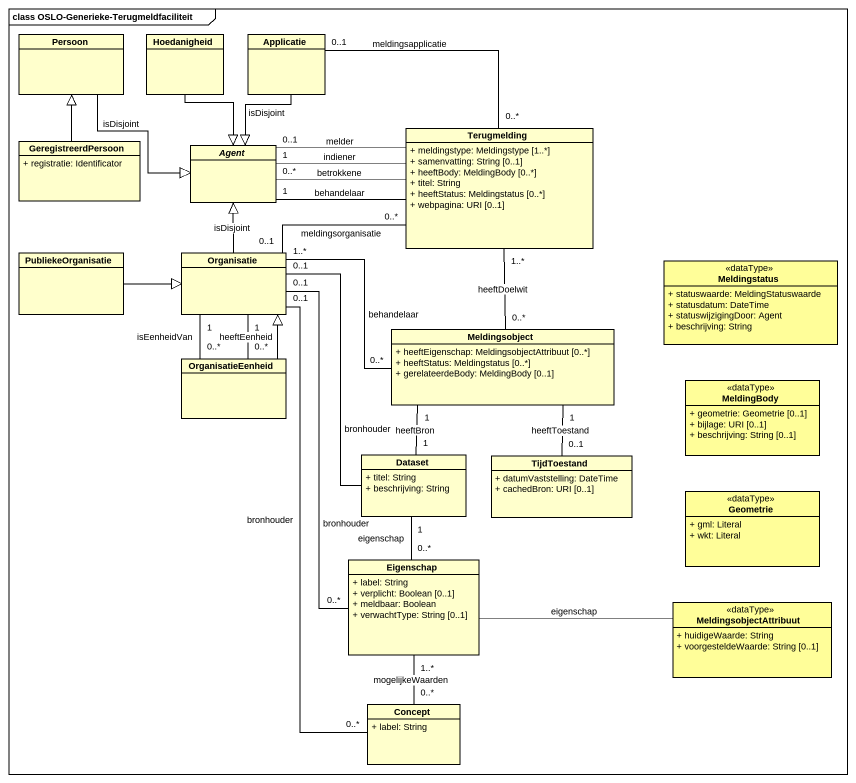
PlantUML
@startuml
mainframe class OSLO-Generieke-Terugmeldfaciliteit
hide circle
hide empty members
skinparam classAttributeIconSize 0
class Persoon
class Hoedanigheid
class Applicatie
class GeregistreerdPersoon {
  + registratie: Identificator
}
abstract class "Agent" as Agent_
class Terugmelding {
  + meldingstype: Meldingstype [1..*]
  + samenvatting: String [0..1]
  + heeftBody: MeldingBody [0..*]
  + titel: String
  + heeftStatus: Meldingstatus [0..*]
  + webpagina: URI [0..1]
}
class PubliekeOrganisatie
class Organisatie
class Meldingstatus <<dataType>> #FFFE99 {
  + statuswaarde: MeldingStatuswaarde
  + statusdatum: DateTime
  + statuswijzigingDoor: Agent
  + beschrijving: String
}
class Meldingsobject {
  + heeftEigenschap: MeldingsobjectAttribuut [0..*]
  + heeftStatus: Meldingstatus [0..*]
  + gerelateerdeBody: MeldingBody [0..1]
}
class OrganisatieEenheid
class MeldingBody <<dataType>> #FFFE99 {
  + geometrie: Geometrie [0..1]
  + bijlage: URI [0..1]
  + beschrijving: String [0..1]
}
class Dataset {
  + titel: String
  + beschrijving: String
}
class TijdToestand {
  + datumVaststelling: DateTime
  + cachedBron: URI [0..1]
}
class Geometrie <<dataType>> #FFFE99 {
  + gml: Literal
  + wkt: Literal
}
class Eigenschap {
  + label: String
  + verplicht: Boolean [0..1]
  + meldbaar: Boolean
  + verwachtType: String [0..1]
}
class MeldingsobjectAttribuut <<dataType>> #FFFE99 {
  + huidigeWaarde: String
  + voorgesteldeWaarde: String [0..1]
}
class Concept {
  + label: String
}
Persoon --|> Agent_ : isDisjoint
Hoedanigheid --|> Agent_
Applicatie --|> Agent_ : isDisjoint
GeregistreerdPersoon -up-|> Persoon
Terugmelding "0..*" -left- "0..1" Applicatie : meldingsapplicatie
Terugmelding -left- "0..1" Agent_ : melder
Terugmelding -left- "1" Agent_ : behandelaar
Terugmelding -left- "1" Agent_ : indiener
Terugmelding -left- "0..*" Agent_ : betrokkene
Terugmelding "0..*" -left- "0..1" Organisatie : meldingsorganisatie
Terugmelding "1..*" -- "0..*" Meldingsobject : heeftDoelwit
PubliekeOrganisatie -right-|> Organisatie
Organisatie -up-|> Agent_ : isDisjoint
Organisatie "1" -- "0..*" OrganisatieEenheid : heeftEenheid
Meldingsobject "0..*" -left- "1..*" Organisatie : behandelaar
Meldingsobject "1" -- "1" Dataset : heeftBron
Meldingsobject "1" -- "0..1" TijdToestand : heeftToestand
OrganisatieEenheid "0..*" -up- "1" Organisatie : isEenheidVan
OrganisatieEenheid -up-|> Organisatie
Dataset -up- "0..1" Organisatie : bronhouder
Dataset "1" -- "0..*" Eigenschap : eigenschap
Eigenschap "0..*" -up- "0..1" Organisatie : bronhouder
Eigenschap "1..*" -- "0..*" Concept : mogelijkeWaarden
MeldingsobjectAttribuut -left- Eigenschap : eigenschap
Concept "0..*" -up- "0..1" Organisatie : bronhouder
@enduml
